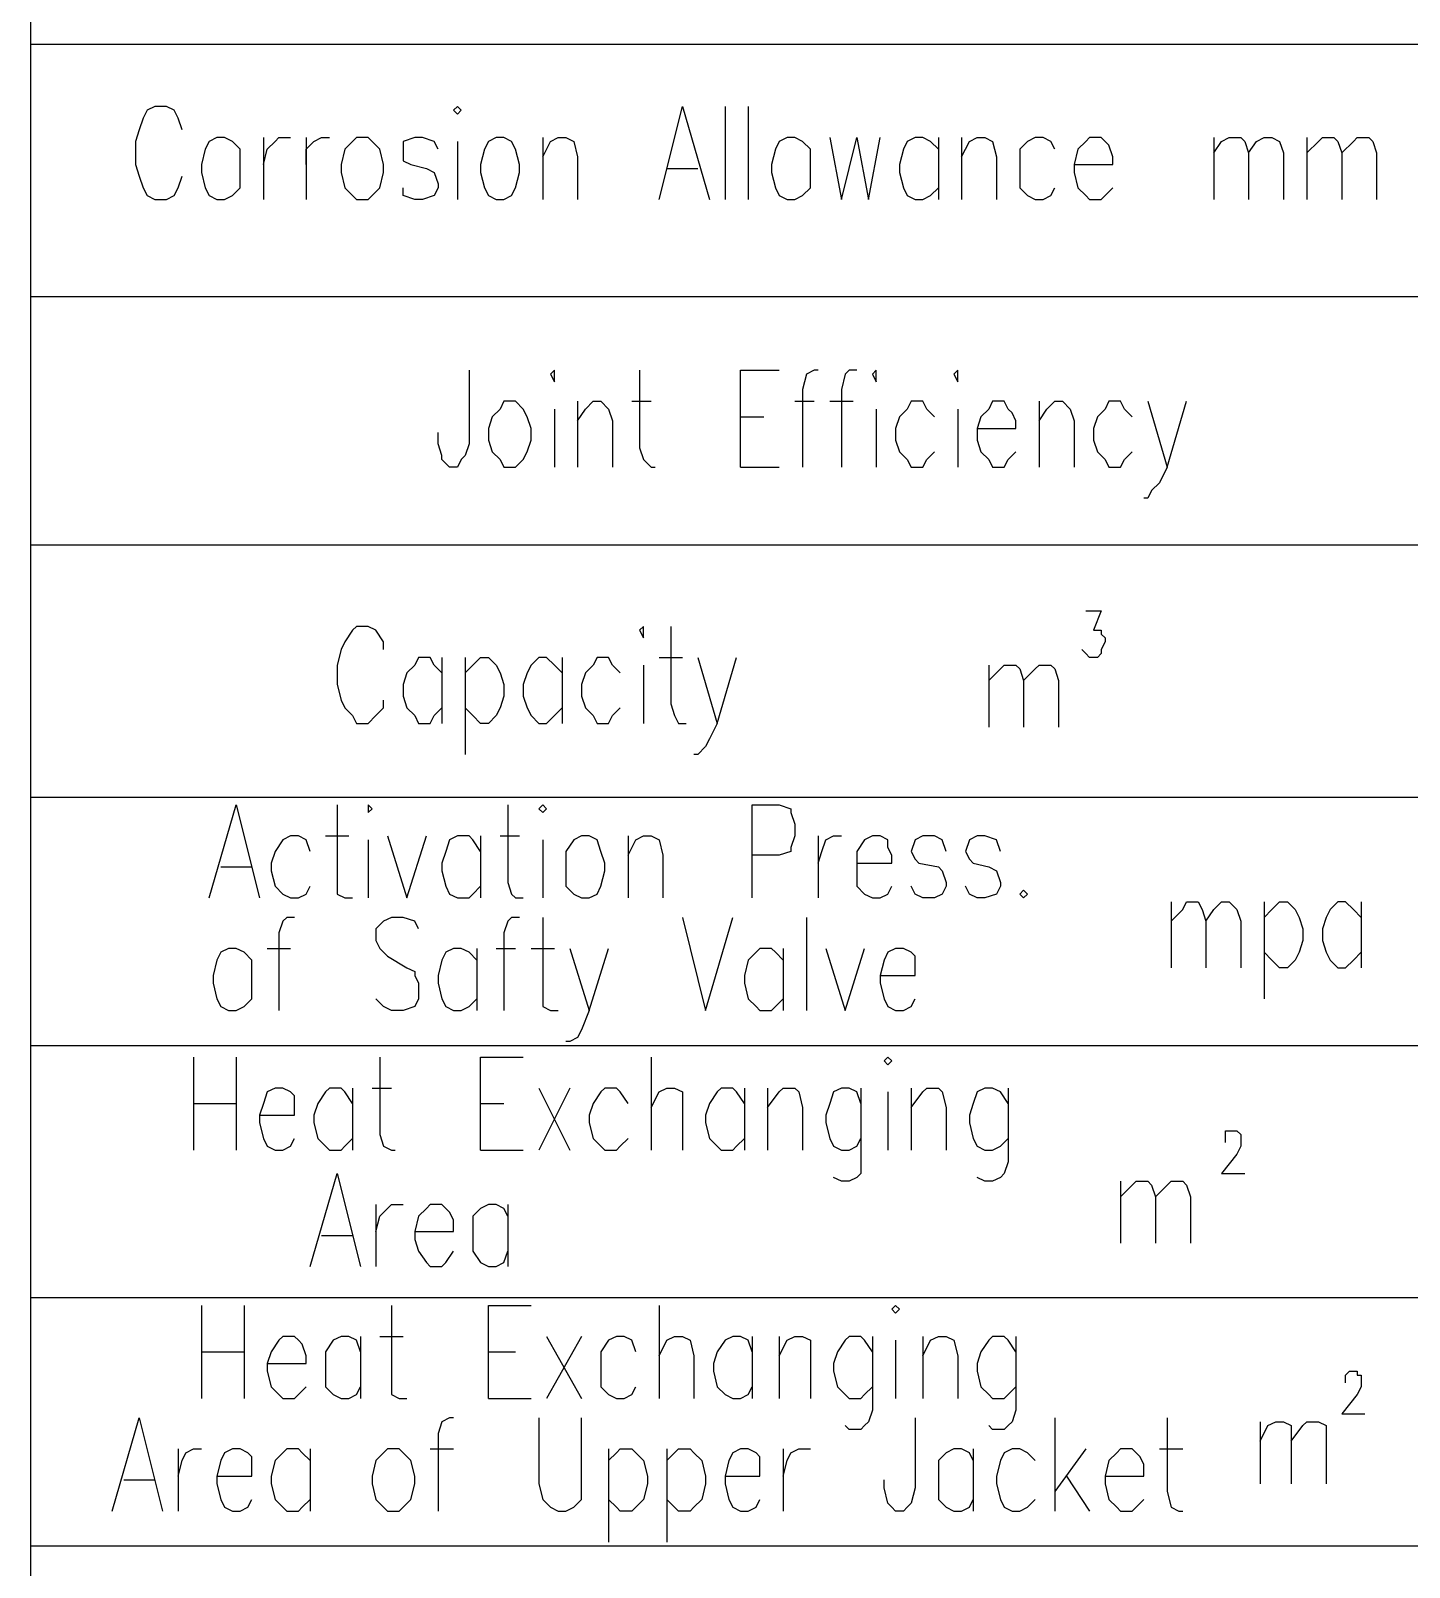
# Model space of a CAD drawing. Extents: x 0.28 to 3.47, y 0.29 to 4.81.
# Drawn here: x 2.4527 to 2.6896, y 4.0203 to 4.2843 of the extents above; entities that cross this region are included whole.
import ezdxf

# ---------------------------------------------------------------- set-up
doc = ezdxf.new("R2010")
doc.units = 0
doc.header["$MEASUREMENT"] = 0
doc.linetypes.add('AUSGEZOGEN', pattern=[0])
doc.layers.get('0').update_dxf_attribs({"linetype": 'AUSGEZOGEN'})

msp = doc.modelspace()

# ---------------------------------------------------------------- linework, layer by layer
for points in [[(2.45267, 3.71067), (2.45267, 4.75533)], [(2.45267, 4.282), (2.93667, 4.282)], [(2.47867, 4.26733), (2.478, 4.26933), (2.478, 4.26933), (2.47733, 4.27067), (2.47733, 4.27067), (2.476, 4.27133), (2.476, 4.27133), (2.474, 4.27133), (2.474, 4.27133), (2.47267, 4.27067), (2.47267, 4.27067), (2.472, 4.26933), (2.472, 4.26933), (2.47133, 4.26733), (2.47133, 4.26733), (2.47067, 4.26533), (2.47067, 4.26533), (2.47067, 4.26133), (2.47067, 4.26133), (2.47133, 4.25933), (2.47133, 4.25933), (2.472, 4.25733), (2.472, 4.25733), (2.47267, 4.256), (2.47267, 4.256), (2.474, 4.25533), (2.474, 4.25533), (2.476, 4.25533), (2.476, 4.25533), (2.47733, 4.256), (2.47733, 4.256), (2.478, 4.25733), (2.478, 4.25733), (2.47867, 4.25933)], [(2.52533, 4.27067), (2.526, 4.27), (2.526, 4.27), (2.52667, 4.27067), (2.52667, 4.27067), (2.526, 4.27133), (2.526, 4.27133), (2.52533, 4.27067), (2.52533, 4.27067)], [(2.56067, 4.25533), (2.56467, 4.27133), (2.56467, 4.27133), (2.56933, 4.25533)], [(2.572, 4.27133), (2.572, 4.25533)], [(2.576, 4.27133), (2.576, 4.25533)], [(2.48467, 4.266), (2.48333, 4.26533), (2.48333, 4.26533), (2.48267, 4.264), (2.48267, 4.264), (2.482, 4.26133), (2.482, 4.26133), (2.482, 4.26), (2.482, 4.26), (2.48267, 4.25733), (2.48267, 4.25733), (2.48333, 4.256), (2.48333, 4.256), (2.48467, 4.25533), (2.48467, 4.25533), (2.486, 4.25533), (2.486, 4.25533), (2.48733, 4.256), (2.48733, 4.256), (2.48867, 4.25733), (2.48867, 4.25733), (2.48867, 4.264), (2.48867, 4.264), (2.48733, 4.26533), (2.48733, 4.26533), (2.486, 4.266), (2.486, 4.266), (2.48467, 4.266), (2.48467, 4.266)], [(2.49267, 4.266), (2.49267, 4.25533)], [(2.49267, 4.26133), (2.49333, 4.264), (2.49333, 4.264), (2.49467, 4.26533), (2.49467, 4.26533), (2.49533, 4.266), (2.49533, 4.266), (2.49733, 4.266)], [(2.5, 4.266), (2.5, 4.25533)], [(2.5, 4.26133), (2.5, 4.264), (2.5, 4.264), (2.50133, 4.26533), (2.50133, 4.26533), (2.50267, 4.266), (2.50267, 4.266), (2.504, 4.266)], [(2.50867, 4.266), (2.508, 4.26533), (2.508, 4.26533), (2.50667, 4.264), (2.50667, 4.264), (2.506, 4.26133), (2.506, 4.26133), (2.506, 4.26), (2.506, 4.26), (2.50667, 4.25733), (2.50667, 4.25733), (2.508, 4.256), (2.508, 4.256), (2.50867, 4.25533), (2.50867, 4.25533), (2.51067, 4.25533), (2.51067, 4.25533), (2.51133, 4.256), (2.51133, 4.256), (2.51267, 4.25733), (2.51267, 4.25733), (2.51333, 4.26), (2.51333, 4.26), (2.51333, 4.26133), (2.51333, 4.26133), (2.51267, 4.264), (2.51267, 4.264), (2.51133, 4.26533), (2.51133, 4.26533), (2.51067, 4.266), (2.51067, 4.266), (2.50867, 4.266), (2.50867, 4.266)], [(2.52267, 4.264), (2.522, 4.26533), (2.522, 4.26533), (2.52, 4.266), (2.52, 4.266), (2.51867, 4.266), (2.51867, 4.266), (2.51667, 4.26533), (2.51667, 4.26533), (2.51667, 4.262), (2.51667, 4.262), (2.518, 4.26133), (2.518, 4.26133), (2.52067, 4.26067), (2.52067, 4.26067), (2.522, 4.26), (2.522, 4.26), (2.52267, 4.258), (2.52267, 4.258), (2.52267, 4.25733), (2.52267, 4.25733), (2.522, 4.256), (2.522, 4.256), (2.52, 4.25533), (2.52, 4.25533), (2.51867, 4.25533), (2.51867, 4.25533), (2.51667, 4.256), (2.51667, 4.256), (2.51667, 4.25733)], [(2.526, 4.26533), (2.526, 4.25533)], [(2.53267, 4.266), (2.53133, 4.26533), (2.53133, 4.26533), (2.53067, 4.264), (2.53067, 4.264), (2.53, 4.26133), (2.53, 4.26133), (2.53, 4.26), (2.53, 4.26), (2.53067, 4.25733), (2.53067, 4.25733), (2.53133, 4.256), (2.53133, 4.256), (2.53267, 4.25533), (2.53267, 4.25533), (2.534, 4.25533), (2.534, 4.25533), (2.53533, 4.256), (2.53533, 4.256), (2.536, 4.25733), (2.536, 4.25733), (2.53667, 4.26), (2.53667, 4.26), (2.53667, 4.26133), (2.53667, 4.26133), (2.536, 4.264), (2.536, 4.264), (2.53533, 4.26533), (2.53533, 4.26533), (2.534, 4.266), (2.534, 4.266), (2.53267, 4.266), (2.53267, 4.266)], [(2.54067, 4.266), (2.54067, 4.25533)], [(2.54067, 4.26267), (2.542, 4.26533), (2.542, 4.26533), (2.54333, 4.266), (2.54333, 4.266), (2.54467, 4.266), (2.54467, 4.266), (2.546, 4.26533), (2.546, 4.26533), (2.54667, 4.26267), (2.54667, 4.26267), (2.54667, 4.25533)], [(2.58267, 4.266), (2.58133, 4.26533), (2.58133, 4.26533), (2.58067, 4.264), (2.58067, 4.264), (2.58, 4.26133), (2.58, 4.26133), (2.58, 4.26), (2.58, 4.26), (2.58067, 4.25733), (2.58067, 4.25733), (2.58133, 4.256), (2.58133, 4.256), (2.58267, 4.25533), (2.58267, 4.25533), (2.584, 4.25533), (2.584, 4.25533), (2.58533, 4.256), (2.58533, 4.256), (2.58667, 4.25733), (2.58667, 4.25733), (2.58667, 4.264), (2.58667, 4.264), (2.58533, 4.26533), (2.58533, 4.26533), (2.584, 4.266), (2.584, 4.266), (2.58267, 4.266), (2.58267, 4.266)], [(2.59, 4.266), (2.592, 4.25533), (2.592, 4.25533), (2.59467, 4.266), (2.59467, 4.266), (2.59667, 4.25533), (2.59667, 4.25533), (2.59867, 4.266)], [(2.60867, 4.264), (2.60733, 4.26533), (2.60733, 4.26533), (2.606, 4.266), (2.606, 4.266), (2.60467, 4.266), (2.60467, 4.266), (2.60333, 4.26533), (2.60333, 4.26533), (2.60267, 4.264), (2.60267, 4.264), (2.602, 4.26133), (2.602, 4.26133), (2.602, 4.26), (2.602, 4.26), (2.60267, 4.25733), (2.60267, 4.25733), (2.60333, 4.256), (2.60333, 4.256), (2.60467, 4.25533), (2.60467, 4.25533), (2.606, 4.25533), (2.606, 4.25533), (2.60733, 4.256), (2.60733, 4.256), (2.60867, 4.25733)], [(2.60867, 4.266), (2.60867, 4.25533)], [(2.61267, 4.266), (2.61267, 4.25533)], [(2.61267, 4.26267), (2.614, 4.26533), (2.614, 4.26533), (2.61533, 4.266), (2.61533, 4.266), (2.61667, 4.266), (2.61667, 4.266), (2.618, 4.26533), (2.618, 4.26533), (2.61867, 4.26267), (2.61867, 4.26267), (2.61867, 4.25533)], [(2.62867, 4.264), (2.628, 4.26533), (2.628, 4.26533), (2.62667, 4.266), (2.62667, 4.266), (2.62533, 4.266), (2.62533, 4.266), (2.624, 4.26533), (2.624, 4.26533), (2.62267, 4.264), (2.62267, 4.264), (2.62267, 4.25733), (2.62267, 4.25733), (2.624, 4.256), (2.624, 4.256), (2.62533, 4.25533), (2.62533, 4.25533), (2.62667, 4.25533), (2.62667, 4.25533), (2.628, 4.256), (2.628, 4.256), (2.62867, 4.25733)], [(2.632, 4.26133), (2.63867, 4.26133), (2.63867, 4.26133), (2.63867, 4.26267), (2.63867, 4.26267), (2.638, 4.26467), (2.638, 4.26467), (2.63733, 4.26533), (2.63733, 4.26533), (2.63667, 4.266), (2.63667, 4.266), (2.63467, 4.266), (2.63467, 4.266), (2.634, 4.26533), (2.634, 4.26533), (2.63267, 4.264), (2.63267, 4.264), (2.632, 4.26133), (2.632, 4.26133), (2.632, 4.26), (2.632, 4.26), (2.63267, 4.25733), (2.63267, 4.25733), (2.634, 4.256), (2.634, 4.256), (2.63467, 4.25533), (2.63467, 4.25533), (2.63667, 4.25533), (2.63667, 4.25533), (2.63733, 4.256), (2.63733, 4.256), (2.63867, 4.25733)], [(2.656, 4.266), (2.656, 4.25533)], [(2.656, 4.26333), (2.65733, 4.26533), (2.65733, 4.26533), (2.65867, 4.266), (2.65867, 4.266), (2.66067, 4.266), (2.66067, 4.266), (2.66133, 4.26533), (2.66133, 4.26533), (2.662, 4.26333), (2.662, 4.26333), (2.662, 4.25533)], [(2.662, 4.26333), (2.66333, 4.26533), (2.66333, 4.26533), (2.66467, 4.266), (2.66467, 4.266), (2.666, 4.266), (2.666, 4.266), (2.66733, 4.26533), (2.66733, 4.26533), (2.668, 4.26333), (2.668, 4.26333), (2.668, 4.25533)], [(2.672, 4.266), (2.672, 4.25533)], [(2.672, 4.26333), (2.674, 4.26533), (2.674, 4.26533), (2.67467, 4.266), (2.67467, 4.266), (2.67667, 4.266), (2.67667, 4.266), (2.67733, 4.26533), (2.67733, 4.26533), (2.678, 4.26333), (2.678, 4.26333), (2.678, 4.25533)], [(2.678, 4.26333), (2.68, 4.26533), (2.68, 4.26533), (2.68067, 4.266), (2.68067, 4.266), (2.68267, 4.266), (2.68267, 4.266), (2.68333, 4.26533), (2.68333, 4.26533), (2.684, 4.26333), (2.684, 4.26333), (2.684, 4.25533)], [(2.562, 4.26067), (2.56733, 4.26067)], [(2.45267, 4.23867), (2.93667, 4.23867)], [(2.528, 4.226), (2.528, 4.21333), (2.528, 4.21333), (2.52733, 4.21133), (2.52733, 4.21133), (2.52667, 4.21067), (2.52667, 4.21067), (2.526, 4.20933), (2.526, 4.20933), (2.52467, 4.20933), (2.52467, 4.20933), (2.52333, 4.21067), (2.52333, 4.21067), (2.52333, 4.21133), (2.52333, 4.21133), (2.52267, 4.21333), (2.52267, 4.21333), (2.52267, 4.21533)], [(2.542, 4.22533), (2.54267, 4.224), (2.54267, 4.224), (2.54267, 4.226), (2.54267, 4.226), (2.542, 4.22533), (2.542, 4.22533)], [(2.55733, 4.226), (2.55733, 4.21267), (2.55733, 4.21267), (2.558, 4.21067), (2.558, 4.21067), (2.55933, 4.20933), (2.55933, 4.20933), (2.56, 4.20933)], [(2.57467, 4.20933), (2.57467, 4.226), (2.57467, 4.226), (2.58133, 4.226)], [(2.588, 4.226), (2.58733, 4.226), (2.58733, 4.226), (2.586, 4.22533), (2.586, 4.22533), (2.58533, 4.22267), (2.58533, 4.22267), (2.58533, 4.20933)], [(2.59467, 4.226), (2.59333, 4.226), (2.59333, 4.226), (2.59267, 4.22533), (2.59267, 4.22533), (2.592, 4.22267), (2.592, 4.22267), (2.592, 4.20933)], [(2.59733, 4.22533), (2.598, 4.224), (2.598, 4.224), (2.598, 4.226), (2.598, 4.226), (2.59733, 4.22533), (2.59733, 4.22533)], [(2.61133, 4.22533), (2.612, 4.224), (2.612, 4.224), (2.612, 4.226), (2.612, 4.226), (2.61133, 4.22533), (2.61133, 4.22533)], [(2.534, 4.22067), (2.53333, 4.21933), (2.53333, 4.21933), (2.532, 4.218), (2.532, 4.218), (2.53133, 4.216), (2.53133, 4.216), (2.53133, 4.214), (2.53133, 4.214), (2.532, 4.212), (2.532, 4.212), (2.53333, 4.21067), (2.53333, 4.21067), (2.534, 4.20933), (2.534, 4.20933), (2.536, 4.20933), (2.536, 4.20933), (2.53733, 4.21067), (2.53733, 4.21067), (2.538, 4.212), (2.538, 4.212), (2.53867, 4.214), (2.53867, 4.214), (2.53867, 4.216), (2.53867, 4.216), (2.538, 4.218), (2.538, 4.218), (2.53733, 4.21933), (2.53733, 4.21933), (2.536, 4.22067), (2.536, 4.22067), (2.534, 4.22067), (2.534, 4.22067)], [(2.54267, 4.21933), (2.54267, 4.20933)], [(2.54667, 4.22067), (2.54667, 4.20933)], [(2.54667, 4.21733), (2.548, 4.21933), (2.548, 4.21933), (2.54933, 4.22067), (2.54933, 4.22067), (2.55067, 4.22067), (2.55067, 4.22067), (2.552, 4.21933), (2.552, 4.21933), (2.55267, 4.21733), (2.55267, 4.21733), (2.55267, 4.20933)], [(2.556, 4.22067), (2.55933, 4.22067)], [(2.584, 4.22067), (2.58733, 4.22067)], [(2.59, 4.22067), (2.594, 4.22067)], [(2.598, 4.21933), (2.598, 4.20933)], [(2.608, 4.218), (2.60667, 4.21933), (2.60667, 4.21933), (2.606, 4.22067), (2.606, 4.22067), (2.604, 4.22067), (2.604, 4.22067), (2.60333, 4.21933), (2.60333, 4.21933), (2.602, 4.218), (2.602, 4.218), (2.60133, 4.216), (2.60133, 4.216), (2.60133, 4.214), (2.60133, 4.214), (2.602, 4.212), (2.602, 4.212), (2.60333, 4.21067), (2.60333, 4.21067), (2.604, 4.20933), (2.604, 4.20933), (2.606, 4.20933), (2.606, 4.20933), (2.60667, 4.21067), (2.60667, 4.21067), (2.608, 4.212)], [(2.612, 4.21933), (2.612, 4.20933)], [(2.61533, 4.216), (2.622, 4.216), (2.622, 4.216), (2.622, 4.21733), (2.622, 4.21733), (2.62133, 4.21867), (2.62133, 4.21867), (2.62067, 4.21933), (2.62067, 4.21933), (2.62, 4.22067), (2.62, 4.22067), (2.618, 4.22067), (2.618, 4.22067), (2.61733, 4.21933), (2.61733, 4.21933), (2.616, 4.218), (2.616, 4.218), (2.61533, 4.216), (2.61533, 4.216), (2.61533, 4.214), (2.61533, 4.214), (2.616, 4.212), (2.616, 4.212), (2.61733, 4.21067), (2.61733, 4.21067), (2.618, 4.20933), (2.618, 4.20933), (2.62, 4.20933), (2.62, 4.20933), (2.62067, 4.21067), (2.62067, 4.21067), (2.622, 4.212)], [(2.626, 4.22067), (2.626, 4.20933)], [(2.626, 4.21733), (2.62733, 4.21933), (2.62733, 4.21933), (2.62867, 4.22067), (2.62867, 4.22067), (2.63, 4.22067), (2.63, 4.22067), (2.63133, 4.21933), (2.63133, 4.21933), (2.632, 4.21733), (2.632, 4.21733), (2.632, 4.20933)], [(2.642, 4.218), (2.64067, 4.21933), (2.64067, 4.21933), (2.64, 4.22067), (2.64, 4.22067), (2.638, 4.22067), (2.638, 4.22067), (2.63733, 4.21933), (2.63733, 4.21933), (2.636, 4.218), (2.636, 4.218), (2.63533, 4.216), (2.63533, 4.216), (2.63533, 4.214), (2.63533, 4.214), (2.636, 4.212), (2.636, 4.212), (2.63733, 4.21067), (2.63733, 4.21067), (2.638, 4.20933), (2.638, 4.20933), (2.64, 4.20933), (2.64, 4.20933), (2.64067, 4.21067), (2.64067, 4.21067), (2.642, 4.212)], [(2.64467, 4.22067), (2.648, 4.20933), (2.648, 4.20933), (2.65133, 4.22067)], [(2.57467, 4.218), (2.57867, 4.218)], [(2.57467, 4.20933), (2.58133, 4.20933)], [(2.648, 4.20933), (2.64667, 4.20667), (2.64667, 4.20667), (2.64533, 4.20533), (2.64533, 4.20533), (2.64467, 4.204), (2.64467, 4.204), (2.644, 4.204)], [(2.45267, 4.196), (2.93667, 4.196)], [(2.634, 4.18467), (2.63667, 4.18467), (2.63667, 4.18467), (2.63533, 4.18133), (2.63533, 4.18133), (2.63667, 4.18133), (2.63667, 4.18133), (2.63667, 4.18067), (2.63667, 4.18067), (2.63733, 4.18), (2.63733, 4.18), (2.63733, 4.17933), (2.63733, 4.17933), (2.63667, 4.178), (2.63667, 4.178), (2.63667, 4.17733), (2.63667, 4.17733), (2.636, 4.17667), (2.636, 4.17667), (2.63467, 4.17667), (2.63467, 4.17667), (2.634, 4.17733), (2.634, 4.17733), (2.63333, 4.178)], [(2.51333, 4.178), (2.51333, 4.17933), (2.51333, 4.17933), (2.512, 4.18133), (2.512, 4.18133), (2.51067, 4.182), (2.51067, 4.182), (2.50867, 4.182), (2.50867, 4.182), (2.508, 4.18133), (2.508, 4.18133), (2.50667, 4.17933), (2.50667, 4.17933), (2.506, 4.178), (2.506, 4.178), (2.50533, 4.17533), (2.50533, 4.17533), (2.50533, 4.172), (2.50533, 4.172), (2.506, 4.16933), (2.506, 4.16933), (2.50667, 4.168), (2.50667, 4.168), (2.508, 4.16667), (2.508, 4.16667), (2.50867, 4.16533), (2.50867, 4.16533), (2.51067, 4.16533), (2.51067, 4.16533), (2.512, 4.16667), (2.512, 4.16667), (2.51333, 4.168), (2.51333, 4.168), (2.51333, 4.16933)], [(2.55733, 4.18133), (2.558, 4.18), (2.558, 4.18), (2.558, 4.182), (2.558, 4.182), (2.55733, 4.18133), (2.55733, 4.18133)], [(2.56267, 4.182), (2.56267, 4.16867), (2.56267, 4.16867), (2.56333, 4.16667), (2.56333, 4.16667), (2.564, 4.16533), (2.564, 4.16533), (2.56533, 4.16533)], [(2.52333, 4.174), (2.522, 4.17533), (2.522, 4.17533), (2.52133, 4.17667), (2.52133, 4.17667), (2.51933, 4.17667), (2.51933, 4.17667), (2.51867, 4.17533), (2.51867, 4.17533), (2.51733, 4.174), (2.51733, 4.174), (2.51667, 4.172), (2.51667, 4.172), (2.51667, 4.17), (2.51667, 4.17), (2.51733, 4.168), (2.51733, 4.168), (2.51867, 4.16667), (2.51867, 4.16667), (2.51933, 4.16533), (2.51933, 4.16533), (2.52133, 4.16533), (2.52133, 4.16533), (2.522, 4.16667), (2.522, 4.16667), (2.52333, 4.168)], [(2.52333, 4.17667), (2.52333, 4.16533)], [(2.52733, 4.17667), (2.52733, 4.16)], [(2.52733, 4.174), (2.52867, 4.17533), (2.52867, 4.17533), (2.53, 4.17667), (2.53, 4.17667), (2.53133, 4.17667), (2.53133, 4.17667), (2.53267, 4.17533), (2.53267, 4.17533), (2.53333, 4.174), (2.53333, 4.174), (2.534, 4.172), (2.534, 4.172), (2.534, 4.17), (2.534, 4.17), (2.53333, 4.168), (2.53333, 4.168), (2.53267, 4.16667), (2.53267, 4.16667), (2.53133, 4.16533), (2.53133, 4.16533), (2.53, 4.16533), (2.53, 4.16533), (2.52867, 4.16667), (2.52867, 4.16667), (2.52733, 4.168)], [(2.544, 4.174), (2.54267, 4.17533), (2.54267, 4.17533), (2.54133, 4.17667), (2.54133, 4.17667), (2.54, 4.17667), (2.54, 4.17667), (2.53867, 4.17533), (2.53867, 4.17533), (2.538, 4.174), (2.538, 4.174), (2.53733, 4.172), (2.53733, 4.172), (2.53733, 4.17), (2.53733, 4.17), (2.538, 4.168), (2.538, 4.168), (2.53867, 4.16667), (2.53867, 4.16667), (2.54, 4.16533), (2.54, 4.16533), (2.54133, 4.16533), (2.54133, 4.16533), (2.54267, 4.16667), (2.54267, 4.16667), (2.544, 4.168)], [(2.544, 4.17667), (2.544, 4.16533)], [(2.554, 4.174), (2.55267, 4.17533), (2.55267, 4.17533), (2.552, 4.17667), (2.552, 4.17667), (2.55, 4.17667), (2.55, 4.17667), (2.54933, 4.17533), (2.54933, 4.17533), (2.548, 4.174), (2.548, 4.174), (2.54733, 4.172), (2.54733, 4.172), (2.54733, 4.17), (2.54733, 4.17), (2.548, 4.168), (2.548, 4.168), (2.54933, 4.16667), (2.54933, 4.16667), (2.55, 4.16533), (2.55, 4.16533), (2.552, 4.16533), (2.552, 4.16533), (2.55267, 4.16667), (2.55267, 4.16667), (2.554, 4.168)], [(2.56067, 4.17667), (2.56467, 4.17667)], [(2.56733, 4.17667), (2.57067, 4.16533), (2.57067, 4.16533), (2.574, 4.17667)], [(2.558, 4.17533), (2.558, 4.16533)], [(2.61733, 4.17533), (2.61733, 4.16467)], [(2.61733, 4.17267), (2.61933, 4.17467), (2.61933, 4.17467), (2.62, 4.17533), (2.62, 4.17533), (2.622, 4.17533), (2.622, 4.17533), (2.62267, 4.17467), (2.62267, 4.17467), (2.62333, 4.17267), (2.62333, 4.17267), (2.62333, 4.16467)], [(2.62333, 4.17267), (2.62533, 4.17467), (2.62533, 4.17467), (2.626, 4.17533), (2.626, 4.17533), (2.628, 4.17533), (2.628, 4.17533), (2.62867, 4.17467), (2.62867, 4.17467), (2.62933, 4.17267), (2.62933, 4.17267), (2.62933, 4.16467)], [(2.57067, 4.16533), (2.56933, 4.16267), (2.56933, 4.16267), (2.56867, 4.16133), (2.56867, 4.16133), (2.56733, 4.16), (2.56733, 4.16), (2.56667, 4.16)], [(2.45267, 4.15267), (2.93667, 4.15267)], [(2.48333, 4.13533), (2.488, 4.15133), (2.488, 4.15133), (2.492, 4.13533)], [(2.50533, 4.15133), (2.50533, 4.136), (2.50533, 4.136), (2.50667, 4.13533), (2.50667, 4.13533), (2.508, 4.13533)], [(2.51067, 4.15067), (2.51067, 4.15), (2.51067, 4.15), (2.51133, 4.15067), (2.51133, 4.15067), (2.51067, 4.15133), (2.51067, 4.15133), (2.51067, 4.15067), (2.51067, 4.15067)], [(2.53467, 4.15133), (2.53467, 4.138), (2.53467, 4.138), (2.53533, 4.136), (2.53533, 4.136), (2.536, 4.13533), (2.536, 4.13533), (2.53733, 4.13533)], [(2.54, 4.15067), (2.54067, 4.15), (2.54067, 4.15), (2.54133, 4.15067), (2.54133, 4.15067), (2.54067, 4.15133), (2.54067, 4.15133), (2.54, 4.15067), (2.54, 4.15067)], [(2.57667, 4.13533), (2.57667, 4.15133), (2.57667, 4.15133), (2.58133, 4.15133), (2.58133, 4.15133), (2.58333, 4.15067), (2.58333, 4.15067), (2.58333, 4.15), (2.58333, 4.15), (2.584, 4.148), (2.584, 4.148), (2.584, 4.146), (2.584, 4.146), (2.58333, 4.144), (2.58333, 4.144), (2.58333, 4.14333), (2.58333, 4.14333), (2.58133, 4.14267), (2.58133, 4.14267), (2.57667, 4.14267)], [(2.50067, 4.14333), (2.5, 4.14533), (2.5, 4.14533), (2.49867, 4.146), (2.49867, 4.146), (2.49733, 4.146), (2.49733, 4.146), (2.496, 4.14533), (2.496, 4.14533), (2.49467, 4.14333), (2.49467, 4.14333), (2.494, 4.14133), (2.494, 4.14133), (2.494, 4.14), (2.494, 4.14), (2.49467, 4.13733), (2.49467, 4.13733), (2.496, 4.136), (2.496, 4.136), (2.49733, 4.13533), (2.49733, 4.13533), (2.49867, 4.13533), (2.49867, 4.13533), (2.5, 4.136), (2.5, 4.136), (2.50067, 4.13733)], [(2.50333, 4.146), (2.50733, 4.146)], [(2.51067, 4.14533), (2.51067, 4.13533)], [(2.514, 4.146), (2.51733, 4.13533), (2.51733, 4.13533), (2.52067, 4.146)], [(2.53, 4.14333), (2.52867, 4.14533), (2.52867, 4.14533), (2.528, 4.146), (2.528, 4.146), (2.526, 4.146), (2.526, 4.146), (2.52467, 4.14533), (2.52467, 4.14533), (2.524, 4.14333), (2.524, 4.14333), (2.52333, 4.14133), (2.52333, 4.14133), (2.52333, 4.14), (2.52333, 4.14), (2.524, 4.13733), (2.524, 4.13733), (2.52467, 4.136), (2.52467, 4.136), (2.526, 4.13533), (2.526, 4.13533), (2.528, 4.13533), (2.528, 4.13533), (2.52867, 4.136), (2.52867, 4.136), (2.53, 4.13733)], [(2.53, 4.146), (2.53, 4.13533)], [(2.53333, 4.146), (2.53667, 4.146)], [(2.54067, 4.14533), (2.54067, 4.13533)], [(2.54733, 4.146), (2.546, 4.14533), (2.546, 4.14533), (2.54467, 4.14333), (2.54467, 4.14333), (2.54467, 4.13733), (2.54467, 4.13733), (2.546, 4.136), (2.546, 4.136), (2.54733, 4.13533), (2.54733, 4.13533), (2.54867, 4.13533), (2.54867, 4.13533), (2.55, 4.136), (2.55, 4.136), (2.55067, 4.13733), (2.55067, 4.13733), (2.55133, 4.14), (2.55133, 4.14), (2.55133, 4.14133), (2.55133, 4.14133), (2.55067, 4.14333), (2.55067, 4.14333), (2.55, 4.14533), (2.55, 4.14533), (2.54867, 4.146), (2.54867, 4.146), (2.54733, 4.146), (2.54733, 4.146)], [(2.55533, 4.146), (2.55533, 4.13533)], [(2.55533, 4.14267), (2.55667, 4.14533), (2.55667, 4.14533), (2.558, 4.146), (2.558, 4.146), (2.55933, 4.146), (2.55933, 4.146), (2.56067, 4.14533), (2.56067, 4.14533), (2.56133, 4.14267), (2.56133, 4.14267), (2.56133, 4.13533)], [(2.588, 4.146), (2.588, 4.13533)], [(2.588, 4.14133), (2.58867, 4.14333), (2.58867, 4.14333), (2.58933, 4.14533), (2.58933, 4.14533), (2.59067, 4.146), (2.59067, 4.146), (2.592, 4.146)], [(2.59467, 4.14133), (2.60067, 4.14133), (2.60067, 4.14133), (2.60067, 4.14267), (2.60067, 4.14267), (2.6, 4.144), (2.6, 4.144), (2.6, 4.14533), (2.6, 4.14533), (2.59867, 4.146), (2.59867, 4.146), (2.59733, 4.146), (2.59733, 4.146), (2.596, 4.14533), (2.596, 4.14533), (2.59467, 4.14333), (2.59467, 4.14333), (2.59467, 4.13733), (2.59467, 4.13733), (2.596, 4.136), (2.596, 4.136), (2.59733, 4.13533), (2.59733, 4.13533), (2.59867, 4.13533), (2.59867, 4.13533), (2.6, 4.136), (2.6, 4.136), (2.60067, 4.13733)], [(2.61, 4.14333), (2.60933, 4.14533), (2.60933, 4.14533), (2.608, 4.146), (2.608, 4.146), (2.606, 4.146), (2.606, 4.146), (2.60467, 4.14533), (2.60467, 4.14533), (2.604, 4.14333), (2.604, 4.14333), (2.60467, 4.142), (2.60467, 4.142), (2.60533, 4.14133), (2.60533, 4.14133), (2.60867, 4.14067), (2.60867, 4.14067), (2.60933, 4.14), (2.60933, 4.14), (2.61, 4.138), (2.61, 4.138), (2.61, 4.13733), (2.61, 4.13733), (2.60933, 4.136), (2.60933, 4.136), (2.608, 4.13533), (2.608, 4.13533), (2.606, 4.13533), (2.606, 4.13533), (2.60467, 4.136), (2.60467, 4.136), (2.604, 4.13733)], [(2.61933, 4.14333), (2.61867, 4.14533), (2.61867, 4.14533), (2.61667, 4.146), (2.61667, 4.146), (2.61533, 4.146), (2.61533, 4.146), (2.614, 4.14533), (2.614, 4.14533), (2.61333, 4.14333), (2.61333, 4.14333), (2.614, 4.142), (2.614, 4.142), (2.61467, 4.14133), (2.61467, 4.14133), (2.61733, 4.14067), (2.61733, 4.14067), (2.61867, 4.14), (2.61867, 4.14), (2.61933, 4.138), (2.61933, 4.138), (2.61933, 4.13733), (2.61933, 4.13733), (2.61867, 4.136), (2.61867, 4.136), (2.61667, 4.13533), (2.61667, 4.13533), (2.61533, 4.13533), (2.61533, 4.13533), (2.614, 4.136), (2.614, 4.136), (2.61333, 4.13733)], [(2.48533, 4.14067), (2.49067, 4.14067)], [(2.62333, 4.13667), (2.62267, 4.136), (2.62267, 4.136), (2.62333, 4.13533), (2.62333, 4.13533), (2.624, 4.136), (2.624, 4.136), (2.62333, 4.13667), (2.62333, 4.13667)], [(2.64867, 4.13467), (2.64867, 4.12333)], [(2.64867, 4.13133), (2.65067, 4.13333), (2.65067, 4.13333), (2.65133, 4.13467), (2.65133, 4.13467), (2.65333, 4.13467), (2.65333, 4.13467), (2.654, 4.13333), (2.654, 4.13333), (2.65467, 4.13133), (2.65467, 4.13133), (2.65467, 4.12333)], [(2.65467, 4.13133), (2.656, 4.13333), (2.656, 4.13333), (2.65733, 4.13467), (2.65733, 4.13467), (2.65867, 4.13467), (2.65867, 4.13467), (2.66, 4.13333), (2.66, 4.13333), (2.66067, 4.13133), (2.66067, 4.13133), (2.66067, 4.12333)], [(2.66467, 4.13467), (2.66467, 4.118)], [(2.66467, 4.132), (2.666, 4.13333), (2.666, 4.13333), (2.66733, 4.13467), (2.66733, 4.13467), (2.66867, 4.13467), (2.66867, 4.13467), (2.67, 4.13333), (2.67, 4.13333), (2.67067, 4.132), (2.67067, 4.132), (2.67133, 4.13), (2.67133, 4.13), (2.67133, 4.128), (2.67133, 4.128), (2.67067, 4.126), (2.67067, 4.126), (2.67, 4.12467), (2.67, 4.12467), (2.66867, 4.12333), (2.66867, 4.12333), (2.66733, 4.12333), (2.66733, 4.12333), (2.666, 4.12467), (2.666, 4.12467), (2.66467, 4.126)], [(2.68133, 4.132), (2.68, 4.13333), (2.68, 4.13333), (2.67867, 4.13467), (2.67867, 4.13467), (2.67733, 4.13467), (2.67733, 4.13467), (2.676, 4.13333), (2.676, 4.13333), (2.67533, 4.132), (2.67533, 4.132), (2.67467, 4.13), (2.67467, 4.13), (2.67467, 4.128), (2.67467, 4.128), (2.67533, 4.126), (2.67533, 4.126), (2.676, 4.12467), (2.676, 4.12467), (2.67733, 4.12333), (2.67733, 4.12333), (2.67867, 4.12333), (2.67867, 4.12333), (2.68, 4.12467), (2.68, 4.12467), (2.68133, 4.126)], [(2.68133, 4.13467), (2.68133, 4.12333)], [(2.498, 4.132), (2.49667, 4.132), (2.49667, 4.132), (2.496, 4.13133), (2.496, 4.13133), (2.49533, 4.12933), (2.49533, 4.12933), (2.49533, 4.116)], [(2.51933, 4.13), (2.51867, 4.13133), (2.51867, 4.13133), (2.51667, 4.132), (2.51667, 4.132), (2.51467, 4.132), (2.51467, 4.132), (2.51333, 4.13133), (2.51333, 4.13133), (2.512, 4.13), (2.512, 4.13), (2.512, 4.128), (2.512, 4.128), (2.51267, 4.12667), (2.51267, 4.12667), (2.51333, 4.126), (2.51333, 4.126), (2.514, 4.12533), (2.514, 4.12533), (2.51733, 4.12333), (2.51733, 4.12333), (2.51867, 4.12267), (2.51867, 4.12267), (2.51867, 4.122), (2.51867, 4.122), (2.51933, 4.12067), (2.51933, 4.12067), (2.51933, 4.118), (2.51933, 4.118), (2.51867, 4.11667), (2.51867, 4.11667), (2.51667, 4.116), (2.51667, 4.116), (2.51467, 4.116), (2.51467, 4.116), (2.51333, 4.11667), (2.51333, 4.11667), (2.512, 4.118)], [(2.53667, 4.132), (2.53533, 4.132), (2.53533, 4.132), (2.53467, 4.13133), (2.53467, 4.13133), (2.534, 4.12933), (2.534, 4.12933), (2.534, 4.116)], [(2.54067, 4.132), (2.54067, 4.11667), (2.54067, 4.11667), (2.542, 4.116), (2.542, 4.116), (2.54333, 4.116)], [(2.56467, 4.132), (2.56867, 4.116), (2.56867, 4.116), (2.57333, 4.132)], [(2.586, 4.132), (2.586, 4.116)], [(2.48667, 4.12667), (2.48533, 4.126), (2.48533, 4.126), (2.48467, 4.12467), (2.48467, 4.12467), (2.484, 4.122), (2.484, 4.122), (2.484, 4.12067), (2.484, 4.12067), (2.48467, 4.118), (2.48467, 4.118), (2.48533, 4.11667), (2.48533, 4.11667), (2.48667, 4.116), (2.48667, 4.116), (2.488, 4.116), (2.488, 4.116), (2.48933, 4.11667), (2.48933, 4.11667), (2.49067, 4.118), (2.49067, 4.118), (2.49067, 4.12467), (2.49067, 4.12467), (2.48933, 4.126), (2.48933, 4.126), (2.488, 4.12667), (2.488, 4.12667), (2.48667, 4.12667), (2.48667, 4.12667)], [(2.49333, 4.12667), (2.49733, 4.12667)], [(2.52933, 4.12467), (2.528, 4.126), (2.528, 4.126), (2.52667, 4.12667), (2.52667, 4.12667), (2.52533, 4.12667), (2.52533, 4.12667), (2.524, 4.126), (2.524, 4.126), (2.52333, 4.12467), (2.52333, 4.12467), (2.52267, 4.122), (2.52267, 4.122), (2.52267, 4.12067), (2.52267, 4.12067), (2.52333, 4.118), (2.52333, 4.118), (2.524, 4.11667), (2.524, 4.11667), (2.52533, 4.116), (2.52533, 4.116), (2.52667, 4.116), (2.52667, 4.116), (2.528, 4.11667), (2.528, 4.11667), (2.52933, 4.118)], [(2.52933, 4.12667), (2.52933, 4.116)], [(2.53267, 4.12667), (2.536, 4.12667)], [(2.53867, 4.12667), (2.54267, 4.12667)], [(2.54533, 4.12667), (2.54867, 4.116), (2.54867, 4.116), (2.552, 4.12667)], [(2.582, 4.12467), (2.58067, 4.126), (2.58067, 4.126), (2.58, 4.12667), (2.58, 4.12667), (2.578, 4.12667), (2.578, 4.12667), (2.57733, 4.126), (2.57733, 4.126), (2.576, 4.12467), (2.576, 4.12467), (2.57533, 4.122), (2.57533, 4.122), (2.57533, 4.12067), (2.57533, 4.12067), (2.576, 4.118), (2.576, 4.118), (2.57733, 4.11667), (2.57733, 4.11667), (2.578, 4.116), (2.578, 4.116), (2.58, 4.116), (2.58, 4.116), (2.58067, 4.11667), (2.58067, 4.11667), (2.582, 4.118)], [(2.582, 4.12667), (2.582, 4.116)], [(2.58933, 4.12667), (2.59267, 4.116), (2.59267, 4.116), (2.596, 4.12667)], [(2.59867, 4.122), (2.60467, 4.122), (2.60467, 4.122), (2.60467, 4.12333), (2.60467, 4.12333), (2.60467, 4.12533), (2.60467, 4.12533), (2.604, 4.126), (2.604, 4.126), (2.60267, 4.12667), (2.60267, 4.12667), (2.60133, 4.12667), (2.60133, 4.12667), (2.6, 4.126), (2.6, 4.126), (2.59933, 4.12467), (2.59933, 4.12467), (2.59867, 4.122), (2.59867, 4.122), (2.59867, 4.12067), (2.59867, 4.12067), (2.59933, 4.118), (2.59933, 4.118), (2.6, 4.11667), (2.6, 4.11667), (2.60133, 4.116), (2.60133, 4.116), (2.60267, 4.116), (2.60267, 4.116), (2.604, 4.11667), (2.604, 4.11667), (2.60467, 4.118)], [(2.54867, 4.116), (2.54733, 4.11267), (2.54733, 4.11267), (2.54667, 4.11133), (2.54667, 4.11133), (2.54533, 4.11067), (2.54533, 4.11067), (2.54467, 4.11067)], [(2.45267, 4.11), (2.93667, 4.11)], [(2.48067, 4.108), (2.48067, 4.092)], [(2.488, 4.108), (2.488, 4.092)], [(2.51267, 4.108), (2.51267, 4.09467), (2.51267, 4.09467), (2.51333, 4.09267), (2.51333, 4.09267), (2.51467, 4.092), (2.51467, 4.092), (2.51533, 4.092)], [(2.53, 4.092), (2.53, 4.108), (2.53, 4.108), (2.53733, 4.108)], [(2.55933, 4.108), (2.55933, 4.092)], [(2.59933, 4.10733), (2.6, 4.10667), (2.6, 4.10667), (2.60067, 4.10733), (2.60067, 4.10733), (2.6, 4.108), (2.6, 4.108), (2.59933, 4.10733), (2.59933, 4.10733)], [(2.492, 4.098), (2.498, 4.098), (2.498, 4.098), (2.498, 4.09933), (2.498, 4.09933), (2.498, 4.10133), (2.498, 4.10133), (2.49733, 4.102), (2.49733, 4.102), (2.496, 4.10267), (2.496, 4.10267), (2.49467, 4.10267), (2.49467, 4.10267), (2.49333, 4.102), (2.49333, 4.102), (2.49267, 4.1), (2.49267, 4.1), (2.492, 4.098), (2.492, 4.098), (2.492, 4.09667), (2.492, 4.09667), (2.49267, 4.094), (2.49267, 4.094), (2.49333, 4.09267), (2.49333, 4.09267), (2.49467, 4.092), (2.49467, 4.092), (2.496, 4.092), (2.496, 4.092), (2.49733, 4.09267), (2.49733, 4.09267), (2.498, 4.094)], [(2.508, 4.1), (2.50667, 4.102), (2.50667, 4.102), (2.506, 4.10267), (2.506, 4.10267), (2.504, 4.10267), (2.504, 4.10267), (2.50333, 4.102), (2.50333, 4.102), (2.502, 4.1), (2.502, 4.1), (2.50133, 4.098), (2.50133, 4.098), (2.50133, 4.09667), (2.50133, 4.09667), (2.502, 4.094), (2.502, 4.094), (2.50333, 4.09267), (2.50333, 4.09267), (2.504, 4.092), (2.504, 4.092), (2.506, 4.092), (2.506, 4.092), (2.50667, 4.09267), (2.50667, 4.09267), (2.508, 4.094)], [(2.508, 4.10267), (2.508, 4.092)], [(2.51133, 4.10267), (2.51467, 4.10267)], [(2.54, 4.10267), (2.54533, 4.092)], [(2.54533, 4.10267), (2.54, 4.092)], [(2.55533, 4.1), (2.554, 4.102), (2.554, 4.102), (2.55333, 4.10267), (2.55333, 4.10267), (2.55133, 4.10267), (2.55133, 4.10267), (2.55067, 4.102), (2.55067, 4.102), (2.54933, 4.1), (2.54933, 4.1), (2.54867, 4.098), (2.54867, 4.098), (2.54867, 4.09667), (2.54867, 4.09667), (2.54933, 4.094), (2.54933, 4.094), (2.55067, 4.09267), (2.55067, 4.09267), (2.55133, 4.092), (2.55133, 4.092), (2.55333, 4.092), (2.55333, 4.092), (2.554, 4.09267), (2.554, 4.09267), (2.55533, 4.094)], [(2.55933, 4.09933), (2.56067, 4.102), (2.56067, 4.102), (2.562, 4.10267), (2.562, 4.10267), (2.56333, 4.10267), (2.56333, 4.10267), (2.56467, 4.102), (2.56467, 4.102), (2.56467, 4.092)], [(2.57533, 4.1), (2.574, 4.102), (2.574, 4.102), (2.57333, 4.10267), (2.57333, 4.10267), (2.57133, 4.10267), (2.57133, 4.10267), (2.57067, 4.102), (2.57067, 4.102), (2.56933, 4.1), (2.56933, 4.1), (2.56867, 4.098), (2.56867, 4.098), (2.56867, 4.09667), (2.56867, 4.09667), (2.56933, 4.094), (2.56933, 4.094), (2.57067, 4.09267), (2.57067, 4.09267), (2.57133, 4.092), (2.57133, 4.092), (2.57333, 4.092), (2.57333, 4.092), (2.574, 4.09267), (2.574, 4.09267), (2.57533, 4.094)], [(2.57533, 4.10267), (2.57533, 4.092)], [(2.57933, 4.10267), (2.57933, 4.092)], [(2.57933, 4.09933), (2.58133, 4.102), (2.58133, 4.102), (2.582, 4.10267), (2.582, 4.10267), (2.584, 4.10267), (2.584, 4.10267), (2.58467, 4.102), (2.58467, 4.102), (2.58533, 4.09933), (2.58533, 4.09933), (2.58533, 4.092)], [(2.59533, 4.1), (2.59467, 4.102), (2.59467, 4.102), (2.59333, 4.10267), (2.59333, 4.10267), (2.592, 4.10267), (2.592, 4.10267), (2.59067, 4.102), (2.59067, 4.102), (2.59, 4.1), (2.59, 4.1), (2.58933, 4.098), (2.58933, 4.098), (2.58933, 4.09667), (2.58933, 4.09667), (2.59, 4.094), (2.59, 4.094), (2.59067, 4.09267), (2.59067, 4.09267), (2.592, 4.092), (2.592, 4.092), (2.59333, 4.092), (2.59333, 4.092), (2.59467, 4.09267), (2.59467, 4.09267), (2.59533, 4.094)], [(2.59533, 4.10267), (2.59533, 4.088), (2.59533, 4.088), (2.59467, 4.08733), (2.59467, 4.08733), (2.59333, 4.08667), (2.59333, 4.08667), (2.592, 4.08667), (2.592, 4.08667), (2.59067, 4.08733)], [(2.604, 4.10267), (2.604, 4.092)], [(2.604, 4.09933), (2.606, 4.102), (2.606, 4.102), (2.60667, 4.10267), (2.60667, 4.10267), (2.60867, 4.10267), (2.60867, 4.10267), (2.60933, 4.102), (2.60933, 4.102), (2.61, 4.09933), (2.61, 4.09933), (2.61, 4.092)], [(2.62067, 4.1), (2.61933, 4.102), (2.61933, 4.102), (2.618, 4.10267), (2.618, 4.10267), (2.61667, 4.10267), (2.61667, 4.10267), (2.61533, 4.102), (2.61533, 4.102), (2.61467, 4.1), (2.61467, 4.1), (2.614, 4.098), (2.614, 4.098), (2.614, 4.09667), (2.614, 4.09667), (2.61467, 4.094), (2.61467, 4.094), (2.61533, 4.09267), (2.61533, 4.09267), (2.61667, 4.092), (2.61667, 4.092), (2.618, 4.092), (2.618, 4.092), (2.61933, 4.09267), (2.61933, 4.09267), (2.62067, 4.094)], [(2.62067, 4.10267), (2.62067, 4.09), (2.62067, 4.09), (2.62, 4.088), (2.62, 4.088), (2.61933, 4.08733), (2.61933, 4.08733), (2.618, 4.08667), (2.618, 4.08667), (2.61667, 4.08667), (2.61667, 4.08667), (2.61533, 4.08733)], [(2.48067, 4.1), (2.488, 4.1)], [(2.53, 4.1), (2.534, 4.1)], [(2.6, 4.102), (2.6, 4.092)], [(2.658, 4.09333), (2.658, 4.09533), (2.658, 4.09533), (2.65867, 4.09533), (2.65867, 4.09533), (2.66, 4.09533), (2.66, 4.09533), (2.66067, 4.09467), (2.66067, 4.09467), (2.66067, 4.09267), (2.66067, 4.09267), (2.66, 4.09133), (2.66, 4.09133), (2.65733, 4.088), (2.65733, 4.088), (2.66133, 4.088)], [(2.53, 4.092), (2.53733, 4.092)], [(2.50067, 4.072), (2.50533, 4.088), (2.50533, 4.088), (2.50933, 4.072)], [(2.64, 4.08667), (2.64, 4.076)], [(2.64, 4.084), (2.642, 4.086), (2.642, 4.086), (2.64267, 4.08667), (2.64267, 4.08667), (2.64467, 4.08667), (2.64467, 4.08667), (2.64533, 4.086), (2.64533, 4.086), (2.646, 4.084), (2.646, 4.084), (2.646, 4.076)], [(2.646, 4.084), (2.648, 4.086), (2.648, 4.086), (2.64867, 4.08667), (2.64867, 4.08667), (2.65067, 4.08667), (2.65067, 4.08667), (2.65133, 4.086), (2.65133, 4.086), (2.652, 4.084), (2.652, 4.084), (2.652, 4.076)], [(2.512, 4.08267), (2.512, 4.072)], [(2.512, 4.078), (2.51267, 4.08067), (2.51267, 4.08067), (2.514, 4.082), (2.514, 4.082), (2.51467, 4.08267), (2.51467, 4.08267), (2.51667, 4.08267)], [(2.51867, 4.078), (2.52533, 4.078), (2.52533, 4.078), (2.52533, 4.08), (2.52533, 4.08), (2.52467, 4.08133), (2.52467, 4.08133), (2.524, 4.082), (2.524, 4.082), (2.52333, 4.08267), (2.52333, 4.08267), (2.52133, 4.08267), (2.52133, 4.08267), (2.52067, 4.082), (2.52067, 4.082), (2.51933, 4.08067), (2.51933, 4.08067), (2.51867, 4.078), (2.51867, 4.078), (2.51867, 4.07667), (2.51867, 4.07667), (2.51933, 4.07467), (2.51933, 4.07467), (2.52067, 4.07267), (2.52067, 4.07267), (2.52133, 4.072), (2.52133, 4.072), (2.52333, 4.072), (2.52333, 4.072), (2.524, 4.07267), (2.524, 4.07267), (2.52533, 4.07467)], [(2.53467, 4.08067), (2.534, 4.082), (2.534, 4.082), (2.53267, 4.08267), (2.53267, 4.08267), (2.53133, 4.08267), (2.53133, 4.08267), (2.53, 4.082), (2.53, 4.082), (2.52867, 4.08067), (2.52867, 4.08067), (2.52867, 4.07467), (2.52867, 4.07467), (2.53, 4.07267), (2.53, 4.07267), (2.53133, 4.072), (2.53133, 4.072), (2.53267, 4.072), (2.53267, 4.072), (2.534, 4.07267), (2.534, 4.07267), (2.53467, 4.07467)], [(2.53467, 4.08267), (2.53467, 4.072)], [(2.50267, 4.07733), (2.508, 4.07733)], [(2.45267, 4.06667), (2.93667, 4.06667)], [(2.482, 4.06533), (2.482, 4.04933)], [(2.48933, 4.06533), (2.48933, 4.04933)], [(2.51467, 4.06533), (2.51467, 4.05), (2.51467, 4.05), (2.516, 4.04933), (2.516, 4.04933), (2.51733, 4.04933)], [(2.53133, 4.04933), (2.53133, 4.06533), (2.53133, 4.06533), (2.53867, 4.06533)], [(2.56067, 4.06533), (2.56067, 4.04933)], [(2.60067, 4.06467), (2.60133, 4.064), (2.60133, 4.064), (2.602, 4.06467), (2.602, 4.06467), (2.60133, 4.06533), (2.60133, 4.06533), (2.60067, 4.06467), (2.60067, 4.06467)], [(2.49333, 4.05533), (2.5, 4.05533), (2.5, 4.05533), (2.5, 4.05667), (2.5, 4.05667), (2.49933, 4.05867), (2.49933, 4.05867), (2.49867, 4.05933), (2.49867, 4.05933), (2.498, 4.06), (2.498, 4.06), (2.496, 4.06), (2.496, 4.06), (2.49533, 4.05933), (2.49533, 4.05933), (2.494, 4.05733), (2.494, 4.05733), (2.49333, 4.05533), (2.49333, 4.05533), (2.49333, 4.054), (2.49333, 4.054), (2.494, 4.05133), (2.494, 4.05133), (2.49533, 4.05), (2.49533, 4.05), (2.496, 4.04933), (2.496, 4.04933), (2.498, 4.04933), (2.498, 4.04933), (2.49867, 4.05), (2.49867, 4.05), (2.5, 4.05133)], [(2.50933, 4.05733), (2.50867, 4.05933), (2.50867, 4.05933), (2.50733, 4.06), (2.50733, 4.06), (2.506, 4.06), (2.506, 4.06), (2.50467, 4.05933), (2.50467, 4.05933), (2.50333, 4.05733), (2.50333, 4.05733), (2.50333, 4.05133), (2.50333, 4.05133), (2.50467, 4.05), (2.50467, 4.05), (2.506, 4.04933), (2.506, 4.04933), (2.50733, 4.04933), (2.50733, 4.04933), (2.50867, 4.05), (2.50867, 4.05), (2.50933, 4.05133)], [(2.50933, 4.06), (2.50933, 4.04933)], [(2.51267, 4.06), (2.51667, 4.06)], [(2.54133, 4.06), (2.54733, 4.04933)], [(2.54733, 4.06), (2.54133, 4.04933)], [(2.55667, 4.05733), (2.556, 4.05933), (2.556, 4.05933), (2.55467, 4.06), (2.55467, 4.06), (2.55333, 4.06), (2.55333, 4.06), (2.552, 4.05933), (2.552, 4.05933), (2.55067, 4.05733), (2.55067, 4.05733), (2.55067, 4.05133), (2.55067, 4.05133), (2.552, 4.05), (2.552, 4.05), (2.55333, 4.04933), (2.55333, 4.04933), (2.55467, 4.04933), (2.55467, 4.04933), (2.556, 4.05), (2.556, 4.05), (2.55667, 4.05133)], [(2.56067, 4.05667), (2.562, 4.05933), (2.562, 4.05933), (2.56333, 4.06), (2.56333, 4.06), (2.56467, 4.06), (2.56467, 4.06), (2.566, 4.05933), (2.566, 4.05933), (2.56667, 4.05667), (2.56667, 4.05667), (2.56667, 4.04933)], [(2.57667, 4.05733), (2.576, 4.05933), (2.576, 4.05933), (2.57467, 4.06), (2.57467, 4.06), (2.57333, 4.06), (2.57333, 4.06), (2.572, 4.05933), (2.572, 4.05933), (2.57067, 4.05733), (2.57067, 4.05733), (2.57, 4.05533), (2.57, 4.05533), (2.57, 4.054), (2.57, 4.054), (2.57067, 4.05133), (2.57067, 4.05133), (2.572, 4.05), (2.572, 4.05), (2.57333, 4.04933), (2.57333, 4.04933), (2.57467, 4.04933), (2.57467, 4.04933), (2.576, 4.05), (2.576, 4.05), (2.57667, 4.05133)], [(2.57667, 4.06), (2.57667, 4.04933)], [(2.58133, 4.06), (2.58133, 4.04933)], [(2.58133, 4.05667), (2.58267, 4.05933), (2.58267, 4.05933), (2.584, 4.06), (2.584, 4.06), (2.58533, 4.06), (2.58533, 4.06), (2.58667, 4.05933), (2.58667, 4.05933), (2.58667, 4.04933)], [(2.59733, 4.05733), (2.596, 4.05933), (2.596, 4.05933), (2.59533, 4.06), (2.59533, 4.06), (2.59333, 4.06), (2.59333, 4.06), (2.59267, 4.05933), (2.59267, 4.05933), (2.59133, 4.05733), (2.59133, 4.05733), (2.59067, 4.05533), (2.59067, 4.05533), (2.59067, 4.054), (2.59067, 4.054), (2.59133, 4.05133), (2.59133, 4.05133), (2.59267, 4.05), (2.59267, 4.05), (2.59333, 4.04933), (2.59333, 4.04933), (2.59533, 4.04933), (2.59533, 4.04933), (2.596, 4.05), (2.596, 4.05), (2.59733, 4.05133)], [(2.59733, 4.06), (2.59733, 4.04733), (2.59733, 4.04733), (2.59667, 4.04533), (2.59667, 4.04533), (2.596, 4.04467), (2.596, 4.04467), (2.59533, 4.044), (2.59533, 4.044), (2.59333, 4.044), (2.59333, 4.044), (2.59267, 4.04467)], [(2.60133, 4.05933), (2.60133, 4.04933)], [(2.606, 4.06), (2.606, 4.04933)], [(2.606, 4.05667), (2.60733, 4.05933), (2.60733, 4.05933), (2.60867, 4.06), (2.60867, 4.06), (2.61, 4.06), (2.61, 4.06), (2.61133, 4.05933), (2.61133, 4.05933), (2.612, 4.05667), (2.612, 4.05667), (2.612, 4.04933)], [(2.622, 4.05733), (2.62067, 4.05933), (2.62067, 4.05933), (2.62, 4.06), (2.62, 4.06), (2.618, 4.06), (2.618, 4.06), (2.61733, 4.05933), (2.61733, 4.05933), (2.616, 4.05733), (2.616, 4.05733), (2.61533, 4.05533), (2.61533, 4.05533), (2.61533, 4.054), (2.61533, 4.054), (2.616, 4.05133), (2.616, 4.05133), (2.61733, 4.05), (2.61733, 4.05), (2.618, 4.04933), (2.618, 4.04933), (2.62, 4.04933), (2.62, 4.04933), (2.62067, 4.05), (2.62067, 4.05), (2.622, 4.05133)], [(2.622, 4.06), (2.622, 4.04733), (2.622, 4.04733), (2.62133, 4.04533), (2.62133, 4.04533), (2.62067, 4.04467), (2.62067, 4.04467), (2.62, 4.044), (2.62, 4.044), (2.618, 4.044), (2.618, 4.044), (2.61733, 4.04467)], [(2.482, 4.05733), (2.48933, 4.05733)], [(2.53133, 4.05733), (2.536, 4.05733)], [(2.67867, 4.052), (2.67867, 4.05333), (2.67867, 4.05333), (2.67933, 4.054), (2.67933, 4.054), (2.68067, 4.054), (2.68067, 4.054), (2.68067, 4.05333), (2.68067, 4.05333), (2.68133, 4.05333), (2.68133, 4.05333), (2.68133, 4.05267), (2.68133, 4.05267), (2.68133, 4.05133), (2.68133, 4.05133), (2.68067, 4.05), (2.68067, 4.05), (2.678, 4.04667), (2.678, 4.04667), (2.682, 4.04667)], [(2.53133, 4.04933), (2.53867, 4.04933)], [(2.46667, 4.03), (2.47133, 4.046), (2.47133, 4.046), (2.47533, 4.03)], [(2.52533, 4.046), (2.52467, 4.046), (2.52467, 4.046), (2.52333, 4.04533), (2.52333, 4.04533), (2.52267, 4.04333), (2.52267, 4.04333), (2.52267, 4.03)], [(2.54, 4.046), (2.54, 4.03467), (2.54, 4.03467), (2.54067, 4.032), (2.54067, 4.032), (2.542, 4.03067), (2.542, 4.03067), (2.54333, 4.03), (2.54333, 4.03), (2.54467, 4.03), (2.54467, 4.03), (2.546, 4.03067), (2.546, 4.03067), (2.54733, 4.032), (2.54733, 4.032), (2.54733, 4.046)], [(2.60467, 4.046), (2.60467, 4.034), (2.60467, 4.034), (2.604, 4.03133), (2.604, 4.03133), (2.60333, 4.03067), (2.60333, 4.03067), (2.60267, 4.03), (2.60267, 4.03), (2.60133, 4.03), (2.60133, 4.03), (2.60067, 4.03067), (2.60067, 4.03067), (2.6, 4.03133), (2.6, 4.03133), (2.59933, 4.034), (2.59933, 4.034), (2.59933, 4.03533)], [(2.62867, 4.046), (2.62867, 4.03)], [(2.648, 4.046), (2.648, 4.03333), (2.648, 4.03333), (2.64867, 4.03067), (2.64867, 4.03067), (2.65, 4.03), (2.65, 4.03), (2.65067, 4.03)], [(2.664, 4.04533), (2.664, 4.03467)], [(2.664, 4.042), (2.66533, 4.04467), (2.66533, 4.04467), (2.66667, 4.04533), (2.66667, 4.04533), (2.668, 4.04533), (2.668, 4.04533), (2.66933, 4.04467), (2.66933, 4.04467), (2.66933, 4.03467)], [(2.66933, 4.042), (2.67133, 4.04467), (2.67133, 4.04467), (2.672, 4.04533), (2.672, 4.04533), (2.674, 4.04533), (2.674, 4.04533), (2.67533, 4.04467), (2.67533, 4.04467), (2.67533, 4.03467)], [(2.478, 4.04067), (2.478, 4.03)], [(2.478, 4.036), (2.47867, 4.03867), (2.47867, 4.03867), (2.47933, 4.04), (2.47933, 4.04), (2.48067, 4.04067), (2.48067, 4.04067), (2.482, 4.04067)], [(2.48467, 4.036), (2.49067, 4.036), (2.49067, 4.036), (2.49067, 4.03733), (2.49067, 4.03733), (2.49067, 4.03933), (2.49067, 4.03933), (2.49, 4.04), (2.49, 4.04), (2.48867, 4.04067), (2.48867, 4.04067), (2.48733, 4.04067), (2.48733, 4.04067), (2.486, 4.04), (2.486, 4.04), (2.48533, 4.03867), (2.48533, 4.03867), (2.48467, 4.036), (2.48467, 4.036), (2.48467, 4.03467), (2.48467, 4.03467), (2.48533, 4.032), (2.48533, 4.032), (2.486, 4.03067), (2.486, 4.03067), (2.48733, 4.03), (2.48733, 4.03), (2.48867, 4.03), (2.48867, 4.03), (2.49, 4.03067), (2.49, 4.03067), (2.49067, 4.032)], [(2.50067, 4.03867), (2.49933, 4.04), (2.49933, 4.04), (2.49867, 4.04067), (2.49867, 4.04067), (2.49667, 4.04067), (2.49667, 4.04067), (2.496, 4.04), (2.496, 4.04), (2.49467, 4.03867), (2.49467, 4.03867), (2.494, 4.036), (2.494, 4.036), (2.494, 4.03467), (2.494, 4.03467), (2.49467, 4.032), (2.49467, 4.032), (2.496, 4.03067), (2.496, 4.03067), (2.49667, 4.03), (2.49667, 4.03), (2.49867, 4.03), (2.49867, 4.03), (2.49933, 4.03067), (2.49933, 4.03067), (2.50067, 4.032)], [(2.50067, 4.04067), (2.50067, 4.03)], [(2.514, 4.04067), (2.51333, 4.04), (2.51333, 4.04), (2.512, 4.03867), (2.512, 4.03867), (2.51133, 4.036), (2.51133, 4.036), (2.51133, 4.03467), (2.51133, 4.03467), (2.512, 4.032), (2.512, 4.032), (2.51333, 4.03067), (2.51333, 4.03067), (2.514, 4.03), (2.514, 4.03), (2.516, 4.03), (2.516, 4.03), (2.51667, 4.03067), (2.51667, 4.03067), (2.518, 4.032), (2.518, 4.032), (2.51867, 4.03467), (2.51867, 4.03467), (2.51867, 4.036), (2.51867, 4.036), (2.518, 4.03867), (2.518, 4.03867), (2.51667, 4.04), (2.51667, 4.04), (2.516, 4.04067), (2.516, 4.04067), (2.514, 4.04067), (2.514, 4.04067)], [(2.52133, 4.04067), (2.52533, 4.04067)], [(2.552, 4.04067), (2.552, 4.02467)], [(2.552, 4.03867), (2.55333, 4.04), (2.55333, 4.04), (2.554, 4.04067), (2.554, 4.04067), (2.556, 4.04067), (2.556, 4.04067), (2.55667, 4.04), (2.55667, 4.04), (2.558, 4.03867), (2.558, 4.03867), (2.55867, 4.036), (2.55867, 4.036), (2.55867, 4.03467), (2.55867, 4.03467), (2.558, 4.032), (2.558, 4.032), (2.55667, 4.03067), (2.55667, 4.03067), (2.556, 4.03), (2.556, 4.03), (2.554, 4.03), (2.554, 4.03), (2.55333, 4.03067), (2.55333, 4.03067), (2.552, 4.032)], [(2.562, 4.04067), (2.562, 4.02467)], [(2.562, 4.03867), (2.56333, 4.04), (2.56333, 4.04), (2.564, 4.04067), (2.564, 4.04067), (2.566, 4.04067), (2.566, 4.04067), (2.56667, 4.04), (2.56667, 4.04), (2.568, 4.03867), (2.568, 4.03867), (2.56867, 4.036), (2.56867, 4.036), (2.56867, 4.03467), (2.56867, 4.03467), (2.568, 4.032), (2.568, 4.032), (2.56667, 4.03067), (2.56667, 4.03067), (2.566, 4.03), (2.566, 4.03), (2.564, 4.03), (2.564, 4.03), (2.56333, 4.03067), (2.56333, 4.03067), (2.562, 4.032)], [(2.572, 4.036), (2.578, 4.036), (2.578, 4.036), (2.578, 4.038), (2.578, 4.038), (2.578, 4.03933), (2.578, 4.03933), (2.57733, 4.04), (2.57733, 4.04), (2.576, 4.04067), (2.576, 4.04067), (2.57467, 4.04067), (2.57467, 4.04067), (2.57333, 4.04), (2.57333, 4.04), (2.57267, 4.03867), (2.57267, 4.03867), (2.572, 4.036), (2.572, 4.036), (2.572, 4.03467), (2.572, 4.03467), (2.57267, 4.032), (2.57267, 4.032), (2.57333, 4.03067), (2.57333, 4.03067), (2.57467, 4.03), (2.57467, 4.03), (2.576, 4.03), (2.576, 4.03), (2.57733, 4.03067), (2.57733, 4.03067), (2.578, 4.032)], [(2.582, 4.04067), (2.582, 4.03)], [(2.582, 4.036), (2.58267, 4.03867), (2.58267, 4.03867), (2.58333, 4.04), (2.58333, 4.04), (2.58467, 4.04067), (2.58467, 4.04067), (2.58667, 4.04067)], [(2.61467, 4.03867), (2.614, 4.04), (2.614, 4.04), (2.61267, 4.04067), (2.61267, 4.04067), (2.61133, 4.04067), (2.61133, 4.04067), (2.61, 4.04), (2.61, 4.04), (2.60867, 4.03867), (2.60867, 4.03867), (2.60867, 4.032), (2.60867, 4.032), (2.61, 4.03067), (2.61, 4.03067), (2.61133, 4.03), (2.61133, 4.03), (2.61267, 4.03), (2.61267, 4.03), (2.614, 4.03067), (2.614, 4.03067), (2.61467, 4.032)], [(2.61467, 4.04067), (2.61467, 4.03)], [(2.62533, 4.03867), (2.624, 4.04), (2.624, 4.04), (2.62267, 4.04067), (2.62267, 4.04067), (2.62133, 4.04067), (2.62133, 4.04067), (2.62, 4.04), (2.62, 4.04), (2.61933, 4.03867), (2.61933, 4.03867), (2.61867, 4.036), (2.61867, 4.036), (2.61867, 4.03467), (2.61867, 4.03467), (2.61933, 4.032), (2.61933, 4.032), (2.62, 4.03067), (2.62, 4.03067), (2.62133, 4.03), (2.62133, 4.03), (2.62267, 4.03), (2.62267, 4.03), (2.624, 4.03067), (2.624, 4.03067), (2.62533, 4.032)], [(2.634, 4.04067), (2.62867, 4.03333)], [(2.63733, 4.036), (2.644, 4.036), (2.644, 4.036), (2.644, 4.038), (2.644, 4.038), (2.64333, 4.03933), (2.64333, 4.03933), (2.64267, 4.04), (2.64267, 4.04), (2.642, 4.04067), (2.642, 4.04067), (2.64, 4.04067), (2.64, 4.04067), (2.63933, 4.04), (2.63933, 4.04), (2.638, 4.03867), (2.638, 4.03867), (2.63733, 4.036), (2.63733, 4.036), (2.63733, 4.03467), (2.63733, 4.03467), (2.638, 4.032), (2.638, 4.032), (2.63933, 4.03067), (2.63933, 4.03067), (2.64, 4.03), (2.64, 4.03), (2.642, 4.03), (2.642, 4.03), (2.64267, 4.03067), (2.64267, 4.03067), (2.644, 4.032)], [(2.64667, 4.04067), (2.65067, 4.04067)], [(2.46867, 4.03533), (2.474, 4.03533)], [(2.63067, 4.036), (2.63467, 4.03)], [(2.45267, 4.024), (2.93667, 4.024)]]:
    msp.add_lwpolyline(points)

doc.saveas('drawing.dxf')
